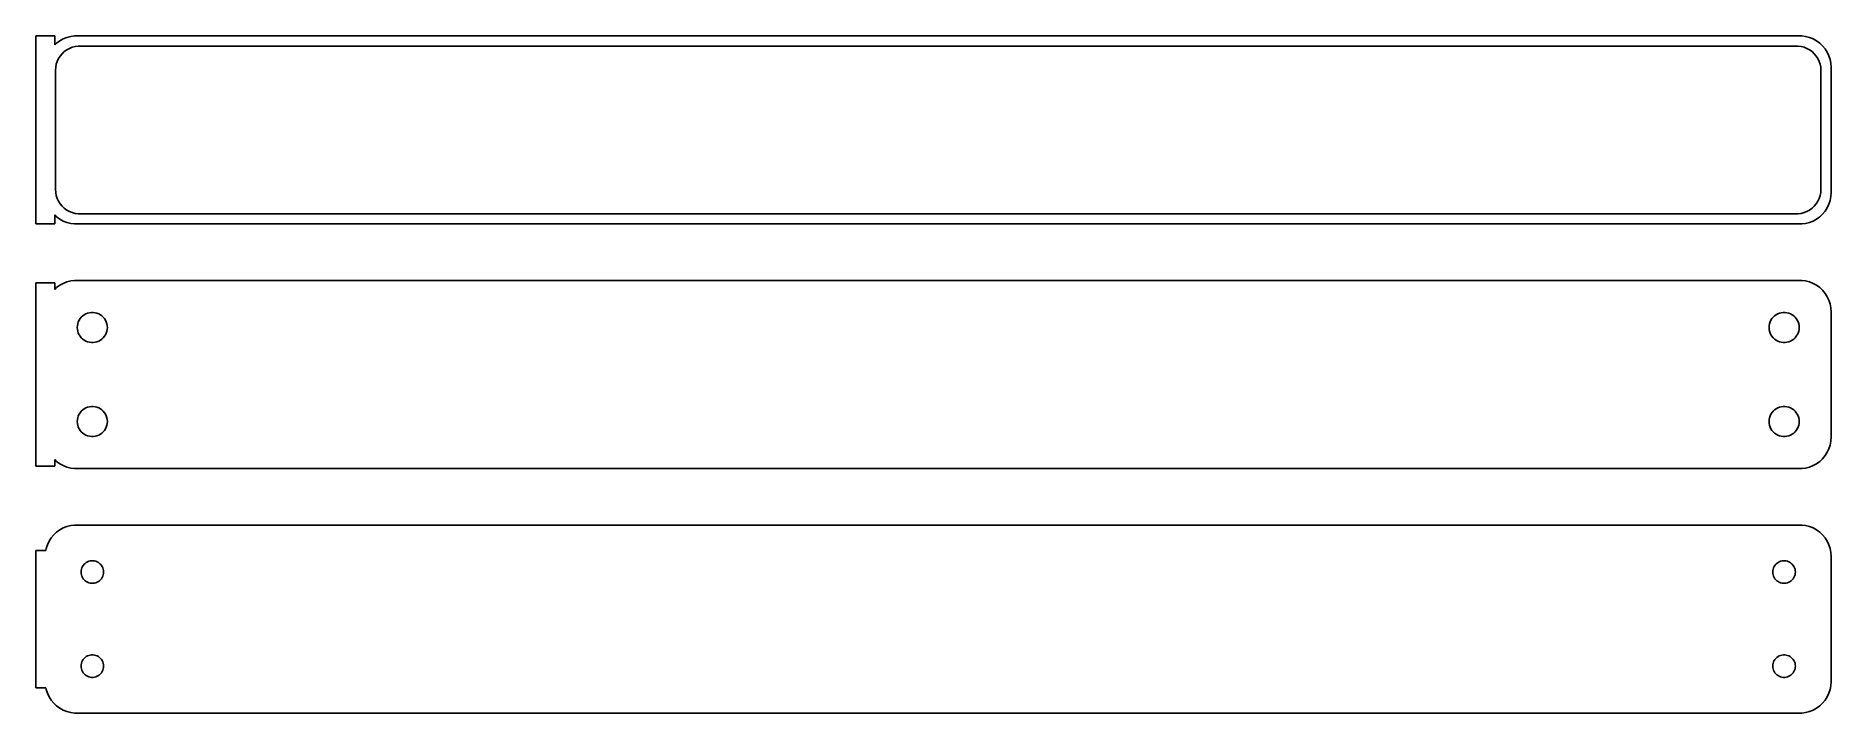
# Model space of a CAD drawing. Header units: metres. Extents: x -144 to 142, y 63 to 171.
import ezdxf

# ---------------------------------------------------------------- set-up
doc = ezdxf.new("R2010")
doc.units = ezdxf.units.M

msp = doc.modelspace()

# ---------------------------------------------------------------- linework, layer by layer
for p, q in [((-141, 170.99), (-144, 170.99)), ((-144, 170.99), (-144, 141.01)), ((-141, 169.559), (-141, 170.99)), ((-140.687, 169.853), (-141, 169.559)), ((-140.179, 170.222), (-140.687, 169.853)), ((-139.629, 170.524), (-140.179, 170.222)), ((-139.045, 170.755), (-139.629, 170.524)), ((-138.437, 170.911), (-139.045, 170.755)), ((-138.649, 169.004), (-138.197, 169.183)), ((-137.814, 170.99), (-138.437, 170.911)), ((-138.197, 169.183), (-137.726, 169.304)), ((137.814, 170.99), (-137.814, 170.99)), ((-137.726, 169.304), (-137.243, 169.365)), ((-137.243, 169.365), (137.243, 169.365)), ((137.243, 169.365), (137.726, 169.304)), ((137.726, 169.304), (138.197, 169.183)), ((138.437, 170.911), (137.814, 170.99)), ((138.197, 169.183), (138.649, 169.004)), ((139.045, 170.755), (138.437, 170.911)), ((139.629, 170.524), (139.045, 170.755)), ((140.179, 170.222), (139.629, 170.524)), ((140.687, 169.853), (140.179, 170.222)), ((141.145, 169.423), (140.687, 169.853)), ((141.545, 168.939), (141.145, 169.423)), ((-140.842, 165.985), (-140.751, 166.463)), ((-140.751, 166.463), (-140.601, 166.926)), ((-140.601, 166.926), (-140.394, 167.366)), ((-140.394, 167.366), (-140.133, 167.776)), ((-140.133, 167.776), (-139.823, 168.151)), ((-139.823, 168.151), (-139.469, 168.484)), ((-139.469, 168.484), (-139.075, 168.77)), ((-139.075, 168.77), (-138.649, 169.004)), ((138.649, 169.004), (139.075, 168.77)), ((139.075, 168.77), (139.469, 168.484)), ((139.469, 168.484), (139.823, 168.151)), ((139.823, 168.151), (140.133, 167.776)), ((140.133, 167.776), (140.394, 167.366)), ((140.394, 167.366), (140.601, 166.926)), ((140.601, 166.926), (140.751, 166.463)), ((140.751, 166.463), (140.842, 165.985)), ((141.882, 168.409), (141.545, 168.939)), ((142.149, 167.841), (141.882, 168.409)), ((142.343, 167.243), (142.149, 167.841)), ((142.461, 166.627), (142.343, 167.243)), ((142.5, 166), (142.461, 166.627)), ((-140.873, 165.5), (-140.842, 165.985)), ((-140.873, 146.5), (-140.873, 165.5)), ((140.842, 165.985), (140.873, 165.5)), ((140.873, 165.5), (140.873, 146.5)), ((142.5, 146), (142.5, 166)), ((-140.842, 146.015), (-140.873, 146.5)), ((140.873, 146.5), (140.842, 146.015)), ((-140.751, 145.537), (-140.842, 146.015)), ((-140.601, 145.074), (-140.751, 145.537)), ((-140.394, 144.634), (-140.601, 145.074)), ((-140.133, 144.224), (-140.394, 144.634)), ((-139.823, 143.849), (-140.133, 144.224)), ((-139.469, 143.516), (-139.823, 143.849)), ((-139.075, 143.23), (-139.469, 143.516)), ((139.469, 143.516), (139.075, 143.23)), ((139.823, 143.849), (139.469, 143.516)), ((140.133, 144.224), (139.823, 143.849)), ((140.394, 144.634), (140.133, 144.224)), ((140.601, 145.074), (140.394, 144.634)), ((140.751, 145.537), (140.601, 145.074)), ((140.842, 146.015), (140.751, 145.537)), ((141.545, 143.061), (141.882, 143.591)), ((141.882, 143.591), (142.149, 144.159)), ((142.149, 144.159), (142.343, 144.757)), ((142.343, 144.757), (142.461, 145.373)), ((142.461, 145.373), (142.5, 146)), ((-144, 141.01), (-141, 141.01)), ((-141, 142.441), (-140.687, 142.147)), ((-141, 141.01), (-141, 142.441)), ((-140.687, 142.147), (-140.179, 141.778)), ((-140.179, 141.778), (-139.629, 141.476)), ((-139.629, 141.476), (-139.045, 141.245)), ((-138.649, 142.996), (-139.075, 143.23)), ((-139.045, 141.245), (-138.437, 141.089)), ((-138.197, 142.817), (-138.649, 142.996)), ((-138.437, 141.089), (-137.814, 141.01)), ((-137.726, 142.696), (-138.197, 142.817)), ((-137.814, 141.01), (137.814, 141.01)), ((-137.243, 142.635), (-137.726, 142.696)), ((137.243, 142.635), (-137.243, 142.635)), ((137.726, 142.696), (137.243, 142.635)), ((138.197, 142.817), (137.726, 142.696)), ((137.814, 141.01), (138.437, 141.089)), ((138.649, 142.996), (138.197, 142.817)), ((138.437, 141.089), (139.045, 141.245)), ((139.075, 143.23), (138.649, 142.996)), ((139.045, 141.245), (139.629, 141.476)), ((139.629, 141.476), (140.179, 141.778)), ((140.179, 141.778), (140.687, 142.147)), ((140.687, 142.147), (141.145, 142.577)), ((141.145, 142.577), (141.545, 143.061)), ((-138.437, 131.911), (-139.045, 131.755)), ((-137.814, 131.99), (-138.437, 131.911)), ((137.814, 131.99), (-137.814, 131.99)), ((138.437, 131.911), (137.814, 131.99)), ((139.045, 131.755), (138.437, 131.911)), ((-141, 131.615), (-144, 131.615)), ((-144, 131.615), (-144, 102.385)), ((-141, 130.559), (-141, 131.615)), ((-140.687, 130.853), (-141, 130.559)), ((-140.179, 131.222), (-140.687, 130.853)), ((-139.629, 131.524), (-140.179, 131.222)), ((-139.045, 131.755), (-139.629, 131.524)), ((139.629, 131.524), (139.045, 131.755)), ((140.179, 131.222), (139.629, 131.524)), ((140.687, 130.853), (140.179, 131.222)), ((141.145, 130.423), (140.687, 130.853)), ((141.545, 129.939), (141.145, 130.423)), ((141.882, 129.409), (141.545, 129.939)), ((142.149, 128.841), (141.882, 129.409)), ((-136.942, 125.911), (-136.75, 126.143)), ((-136.75, 126.143), (-136.53, 126.349)), ((-136.53, 126.349), (-136.286, 126.526)), ((-136.286, 126.526), (-136.022, 126.672)), ((-136.022, 126.672), (-135.742, 126.783)), ((-135.742, 126.783), (-135.45, 126.857)), ((-135.45, 126.857), (-135.151, 126.895)), ((-135.151, 126.895), (-134.849, 126.895)), ((-134.849, 126.895), (-134.55, 126.857)), ((-134.55, 126.857), (-134.258, 126.783)), ((-134.258, 126.783), (-133.978, 126.672)), ((-133.978, 126.672), (-133.714, 126.526)), ((-133.714, 126.526), (-133.47, 126.349)), ((-133.47, 126.349), (-133.25, 126.143)), ((-133.25, 126.143), (-133.058, 125.911)), ((133.058, 125.911), (133.25, 126.143)), ((133.25, 126.143), (133.47, 126.349)), ((133.47, 126.349), (133.714, 126.526)), ((133.714, 126.526), (133.978, 126.672)), ((133.978, 126.672), (134.258, 126.783)), ((134.258, 126.783), (134.55, 126.857)), ((134.55, 126.857), (134.849, 126.895)), ((134.849, 126.895), (135.151, 126.895)), ((135.151, 126.895), (135.45, 126.857)), ((135.45, 126.857), (135.742, 126.783)), ((135.742, 126.783), (136.022, 126.672)), ((136.022, 126.672), (136.286, 126.526)), ((136.286, 126.526), (136.53, 126.349)), ((136.53, 126.349), (136.75, 126.143)), ((136.75, 126.143), (136.942, 125.911)), ((142.343, 128.243), (142.149, 128.841)), ((142.461, 127.627), (142.343, 128.243)), ((142.5, 127), (142.461, 127.627)), ((142.5, 107), (142.5, 127)), ((-137.4, 124.5), (-137.381, 124.801)), ((-137.381, 124.199), (-137.4, 124.5)), ((-137.381, 124.801), (-137.325, 125.097)), ((-137.325, 123.903), (-137.381, 124.199)), ((-137.325, 125.097), (-137.231, 125.383)), ((-137.231, 123.617), (-137.325, 123.903)), ((-137.231, 125.383), (-137.103, 125.656)), ((-137.103, 123.344), (-137.231, 123.617)), ((-137.103, 125.656), (-136.942, 125.911)), ((-136.942, 123.089), (-137.103, 123.344)), ((-133.058, 125.911), (-132.897, 125.656)), ((-132.897, 123.344), (-133.058, 123.089)), ((-132.897, 125.656), (-132.769, 125.383)), ((-132.769, 123.617), (-132.897, 123.344)), ((-132.769, 125.383), (-132.675, 125.097)), ((-132.675, 123.903), (-132.769, 123.617)), ((-132.675, 125.097), (-132.619, 124.801)), ((-132.619, 124.199), (-132.675, 123.903)), ((-132.619, 124.801), (-132.6, 124.5)), ((-132.6, 124.5), (-132.619, 124.199)), ((132.6, 124.5), (132.619, 124.801)), ((132.619, 124.199), (132.6, 124.5)), ((132.619, 124.801), (132.675, 125.097)), ((132.675, 123.903), (132.619, 124.199)), ((132.675, 125.097), (132.769, 125.383)), ((132.769, 123.617), (132.675, 123.903)), ((132.769, 125.383), (132.897, 125.656)), ((132.897, 123.344), (132.769, 123.617)), ((132.897, 125.656), (133.058, 125.911)), ((133.058, 123.089), (132.897, 123.344)), ((136.942, 125.911), (137.103, 125.656)), ((137.103, 123.344), (136.942, 123.089)), ((137.103, 125.656), (137.231, 125.383)), ((137.231, 123.617), (137.103, 123.344)), ((137.231, 125.383), (137.325, 125.097)), ((137.325, 123.903), (137.231, 123.617)), ((137.325, 125.097), (137.381, 124.801)), ((137.381, 124.199), (137.325, 123.903)), ((137.381, 124.801), (137.4, 124.5)), ((137.4, 124.5), (137.381, 124.199)), ((-136.75, 122.857), (-136.942, 123.089)), ((-136.53, 122.651), (-136.75, 122.857)), ((-136.286, 122.474), (-136.53, 122.651)), ((-136.022, 122.328), (-136.286, 122.474)), ((-135.742, 122.217), (-136.022, 122.328)), ((-135.45, 122.143), (-135.742, 122.217)), ((-135.151, 122.105), (-135.45, 122.143)), ((-134.849, 122.105), (-135.151, 122.105)), ((-134.55, 122.143), (-134.849, 122.105)), ((-134.258, 122.217), (-134.55, 122.143)), ((-133.978, 122.328), (-134.258, 122.217)), ((-133.714, 122.474), (-133.978, 122.328)), ((-133.47, 122.651), (-133.714, 122.474)), ((-133.25, 122.857), (-133.47, 122.651)), ((-133.058, 123.089), (-133.25, 122.857)), ((133.25, 122.857), (133.058, 123.089)), ((133.47, 122.651), (133.25, 122.857)), ((133.714, 122.474), (133.47, 122.651)), ((133.978, 122.328), (133.714, 122.474)), ((134.258, 122.217), (133.978, 122.328)), ((134.55, 122.143), (134.258, 122.217)), ((134.849, 122.105), (134.55, 122.143)), ((135.151, 122.105), (134.849, 122.105)), ((135.45, 122.143), (135.151, 122.105)), ((135.742, 122.217), (135.45, 122.143)), ((136.022, 122.328), (135.742, 122.217)), ((136.286, 122.474), (136.022, 122.328)), ((136.53, 122.651), (136.286, 122.474)), ((136.75, 122.857), (136.53, 122.651)), ((136.942, 123.089), (136.75, 122.857)), ((-136.022, 111.672), (-135.742, 111.783)), ((-135.742, 111.783), (-135.45, 111.857)), ((-135.45, 111.857), (-135.151, 111.895)), ((-135.151, 111.895), (-134.849, 111.895)), ((-134.849, 111.895), (-134.55, 111.857)), ((-134.55, 111.857), (-134.258, 111.783)), ((-134.258, 111.783), (-133.978, 111.672)), ((133.978, 111.672), (134.258, 111.783)), ((134.258, 111.783), (134.55, 111.857)), ((134.55, 111.857), (134.849, 111.895)), ((134.849, 111.895), (135.151, 111.895)), ((135.151, 111.895), (135.45, 111.857)), ((135.45, 111.857), (135.742, 111.783)), ((135.742, 111.783), (136.022, 111.672)), ((-137.4, 109.5), (-137.381, 109.801)), ((-137.381, 109.199), (-137.4, 109.5)), ((-137.381, 109.801), (-137.325, 110.097)), ((-137.325, 108.903), (-137.381, 109.199)), ((-137.325, 110.097), (-137.231, 110.383)), ((-137.231, 108.617), (-137.325, 108.903)), ((-137.231, 110.383), (-137.103, 110.656)), ((-137.103, 110.656), (-136.942, 110.911)), ((-136.942, 110.911), (-136.75, 111.143)), ((-136.75, 111.143), (-136.53, 111.349)), ((-136.53, 111.349), (-136.286, 111.526)), ((-136.286, 111.526), (-136.022, 111.672)), ((-133.978, 111.672), (-133.714, 111.526)), ((-133.714, 111.526), (-133.47, 111.349)), ((-133.47, 111.349), (-133.25, 111.143)), ((-133.25, 111.143), (-133.058, 110.911)), ((-133.058, 110.911), (-132.897, 110.656)), ((-132.897, 110.656), (-132.769, 110.383)), ((-132.769, 110.383), (-132.675, 110.097)), ((-132.675, 108.903), (-132.769, 108.617)), ((-132.675, 110.097), (-132.619, 109.801)), ((-132.619, 109.199), (-132.675, 108.903)), ((-132.619, 109.801), (-132.6, 109.5)), ((-132.6, 109.5), (-132.619, 109.199)), ((132.6, 109.5), (132.619, 109.801)), ((132.619, 109.199), (132.6, 109.5)), ((132.619, 109.801), (132.675, 110.097)), ((132.675, 108.903), (132.619, 109.199)), ((132.675, 110.097), (132.769, 110.383)), ((132.769, 108.617), (132.675, 108.903)), ((132.769, 110.383), (132.897, 110.656)), ((132.897, 110.656), (133.058, 110.911)), ((133.058, 110.911), (133.25, 111.143)), ((133.25, 111.143), (133.47, 111.349)), ((133.47, 111.349), (133.714, 111.526)), ((133.714, 111.526), (133.978, 111.672)), ((136.022, 111.672), (136.286, 111.526)), ((136.286, 111.526), (136.53, 111.349)), ((136.53, 111.349), (136.75, 111.143)), ((136.75, 111.143), (136.942, 110.911)), ((136.942, 110.911), (137.103, 110.656)), ((137.103, 110.656), (137.231, 110.383)), ((137.231, 110.383), (137.325, 110.097)), ((137.325, 108.903), (137.231, 108.617)), ((137.325, 110.097), (137.381, 109.801)), ((137.381, 109.199), (137.325, 108.903)), ((137.381, 109.801), (137.4, 109.5)), ((137.4, 109.5), (137.381, 109.199)), ((-137.103, 108.344), (-137.231, 108.617)), ((-136.942, 108.089), (-137.103, 108.344)), ((-136.75, 107.857), (-136.942, 108.089)), ((-136.53, 107.651), (-136.75, 107.857)), ((-136.286, 107.474), (-136.53, 107.651)), ((-136.022, 107.328), (-136.286, 107.474)), ((-135.742, 107.217), (-136.022, 107.328)), ((-135.45, 107.143), (-135.742, 107.217)), ((-135.151, 107.105), (-135.45, 107.143)), ((-134.849, 107.105), (-135.151, 107.105)), ((-134.55, 107.143), (-134.849, 107.105)), ((-134.258, 107.217), (-134.55, 107.143)), ((-133.978, 107.328), (-134.258, 107.217)), ((-133.714, 107.474), (-133.978, 107.328)), ((-133.47, 107.651), (-133.714, 107.474)), ((-133.25, 107.857), (-133.47, 107.651)), ((-133.058, 108.089), (-133.25, 107.857)), ((-132.897, 108.344), (-133.058, 108.089)), ((-132.769, 108.617), (-132.897, 108.344)), ((132.897, 108.344), (132.769, 108.617)), ((133.058, 108.089), (132.897, 108.344)), ((133.25, 107.857), (133.058, 108.089)), ((133.47, 107.651), (133.25, 107.857)), ((133.714, 107.474), (133.47, 107.651)), ((133.978, 107.328), (133.714, 107.474)), ((134.258, 107.217), (133.978, 107.328)), ((134.55, 107.143), (134.258, 107.217)), ((134.849, 107.105), (134.55, 107.143)), ((135.151, 107.105), (134.849, 107.105)), ((135.45, 107.143), (135.151, 107.105)), ((135.742, 107.217), (135.45, 107.143)), ((136.022, 107.328), (135.742, 107.217)), ((136.286, 107.474), (136.022, 107.328)), ((136.53, 107.651), (136.286, 107.474)), ((136.75, 107.857), (136.53, 107.651)), ((136.942, 108.089), (136.75, 107.857)), ((137.103, 108.344), (136.942, 108.089)), ((137.231, 108.617), (137.103, 108.344)), ((142.343, 105.757), (142.461, 106.373)), ((142.461, 106.373), (142.5, 107)), ((-141, 102.385), (-141, 103.441)), ((-141, 103.441), (-140.687, 103.147)), ((-140.687, 103.147), (-140.179, 102.778)), ((140.179, 102.778), (140.687, 103.147)), ((140.687, 103.147), (141.145, 103.577)), ((141.145, 103.577), (141.545, 104.061)), ((141.545, 104.061), (141.882, 104.591)), ((141.882, 104.591), (142.149, 105.159)), ((142.149, 105.159), (142.343, 105.757)), ((-144, 102.385), (-141, 102.385)), ((-140.179, 102.778), (-139.629, 102.476)), ((-139.629, 102.476), (-139.045, 102.245)), ((-139.045, 102.245), (-138.437, 102.089)), ((-138.437, 102.089), (-137.814, 102.01)), ((-137.814, 102.01), (137.814, 102.01)), ((137.814, 102.01), (138.437, 102.089)), ((138.437, 102.089), (139.045, 102.245)), ((139.045, 102.245), (139.629, 102.476)), ((139.629, 102.476), (140.179, 102.778)), ((-140.687, 91.8526), (-141.145, 91.4227)), ((-140.179, 92.2216), (-140.687, 91.8526)), ((-139.629, 92.5241), (-140.179, 92.2216)), ((-139.045, 92.7553), (-139.629, 92.5241)), ((-138.437, 92.9114), (-139.045, 92.7553)), ((-137.814, 92.9901), (-138.437, 92.9114)), ((137.814, 92.9901), (-137.814, 92.9901)), ((138.437, 92.9114), (137.814, 92.9901)), ((139.045, 92.7553), (138.437, 92.9114)), ((139.629, 92.5241), (139.045, 92.7553)), ((140.179, 92.2216), (139.629, 92.5241)), ((140.687, 91.8526), (140.179, 92.2216)), ((141.145, 91.4227), (140.687, 91.8526)), ((-142.4, 88.9442), (-144, 88.9442)), ((-144, 88.9442), (-144, 67.0558)), ((-142.343, 89.2434), (-142.4, 88.9442)), ((-142.149, 89.8406), (-142.343, 89.2434)), ((-141.882, 90.4088), (-142.149, 89.8406)), ((-141.545, 90.9389), (-141.882, 90.4088)), ((-141.145, 91.4227), (-141.545, 90.9389)), ((141.545, 90.9389), (141.145, 91.4227)), ((141.882, 90.4088), (141.545, 90.9389)), ((142.149, 89.8406), (141.882, 90.4088)), ((142.343, 89.2434), (142.149, 89.8406)), ((142.461, 88.6267), (142.343, 89.2434)), ((-136.743, 85.9476), (-136.674, 86.1626)), ((-136.674, 86.1626), (-136.577, 86.3671)), ((-136.577, 86.3671), (-136.456, 86.558)), ((-136.456, 86.558), (-136.312, 86.7322)), ((-136.312, 86.7322), (-136.147, 86.8869)), ((-136.147, 86.8869), (-135.964, 87.0198)), ((-135.964, 87.0198), (-135.766, 87.1287)), ((-135.766, 87.1287), (-135.556, 87.2119)), ((-135.556, 87.2119), (-135.337, 87.2681)), ((-135.337, 87.2681), (-135.113, 87.2964)), ((-135.113, 87.2964), (-134.887, 87.2964)), ((-134.887, 87.2964), (-134.663, 87.2681)), ((-134.663, 87.2681), (-134.444, 87.2119)), ((-134.444, 87.2119), (-134.234, 87.1287)), ((-134.234, 87.1287), (-134.036, 87.0198)), ((-134.036, 87.0198), (-133.853, 86.8869)), ((-133.853, 86.8869), (-133.688, 86.7322)), ((-133.688, 86.7322), (-133.544, 86.558)), ((-133.544, 86.558), (-133.423, 86.3671)), ((-133.423, 86.3671), (-133.326, 86.1626)), ((-133.326, 86.1626), (-133.257, 85.9476)), ((133.257, 85.9476), (133.326, 86.1626)), ((133.326, 86.1626), (133.423, 86.3671)), ((133.423, 86.3671), (133.544, 86.558)), ((133.544, 86.558), (133.688, 86.7322)), ((133.688, 86.7322), (133.853, 86.8869)), ((133.853, 86.8869), (134.036, 87.0198)), ((134.036, 87.0198), (134.234, 87.1287)), ((134.234, 87.1287), (134.444, 87.2119)), ((134.444, 87.2119), (134.663, 87.2681)), ((134.663, 87.2681), (134.887, 87.2964)), ((134.887, 87.2964), (135.113, 87.2964)), ((135.113, 87.2964), (135.337, 87.2681)), ((135.337, 87.2681), (135.556, 87.2119)), ((135.556, 87.2119), (135.766, 87.1287)), ((135.766, 87.1287), (135.964, 87.0198)), ((135.964, 87.0198), (136.147, 86.8869)), ((136.147, 86.8869), (136.312, 86.7322)), ((136.312, 86.7322), (136.456, 86.558)), ((136.456, 86.558), (136.577, 86.3671)), ((136.577, 86.3671), (136.674, 86.1626)), ((136.674, 86.1626), (136.743, 85.9476)), ((142.5, 88), (142.461, 88.6267)), ((142.5, 68), (142.5, 88)), ((-136.8, 85.5), (-136.786, 85.7256)), ((-136.786, 85.2744), (-136.8, 85.5)), ((-136.786, 85.7256), (-136.743, 85.9476)), ((-136.743, 85.0524), (-136.786, 85.2744)), ((-136.674, 84.8374), (-136.743, 85.0524)), ((-136.577, 84.6328), (-136.674, 84.8374)), ((-136.456, 84.442), (-136.577, 84.6328)), ((-136.312, 84.2678), (-136.456, 84.442)), ((-136.147, 84.1131), (-136.312, 84.2678)), ((-135.964, 83.9802), (-136.147, 84.1131)), ((-135.766, 83.8713), (-135.964, 83.9802)), ((-135.556, 83.7881), (-135.766, 83.8713)), ((-135.337, 83.7319), (-135.556, 83.7881)), ((-135.113, 83.7036), (-135.337, 83.7319)), ((-134.887, 83.7036), (-135.113, 83.7036)), ((-134.663, 83.7319), (-134.887, 83.7036)), ((-134.444, 83.7881), (-134.663, 83.7319)), ((-134.234, 83.8713), (-134.444, 83.7881)), ((-134.036, 83.9802), (-134.234, 83.8713)), ((-133.853, 84.1131), (-134.036, 83.9802)), ((-133.688, 84.2678), (-133.853, 84.1131)), ((-133.544, 84.442), (-133.688, 84.2678)), ((-133.423, 84.6328), (-133.544, 84.442)), ((-133.326, 84.8374), (-133.423, 84.6328)), ((-133.257, 85.0524), (-133.326, 84.8374)), ((-133.257, 85.9476), (-133.214, 85.7256)), ((-133.214, 85.2744), (-133.257, 85.0524)), ((-133.214, 85.7256), (-133.2, 85.5)), ((-133.2, 85.5), (-133.214, 85.2744)), ((133.2, 85.5), (133.214, 85.7256)), ((133.214, 85.2744), (133.2, 85.5)), ((133.214, 85.7256), (133.257, 85.9476)), ((133.257, 85.0524), (133.214, 85.2744)), ((133.326, 84.8374), (133.257, 85.0524)), ((133.423, 84.6328), (133.326, 84.8374)), ((133.544, 84.442), (133.423, 84.6328)), ((133.688, 84.2678), (133.544, 84.442)), ((133.853, 84.1131), (133.688, 84.2678)), ((134.036, 83.9802), (133.853, 84.1131)), ((134.234, 83.8713), (134.036, 83.9802)), ((134.444, 83.7881), (134.234, 83.8713)), ((134.663, 83.7319), (134.444, 83.7881)), ((134.887, 83.7036), (134.663, 83.7319)), ((135.113, 83.7036), (134.887, 83.7036)), ((135.337, 83.7319), (135.113, 83.7036)), ((135.556, 83.7881), (135.337, 83.7319)), ((135.766, 83.8713), (135.556, 83.7881)), ((135.964, 83.9802), (135.766, 83.8713)), ((136.147, 84.1131), (135.964, 83.9802)), ((136.312, 84.2678), (136.147, 84.1131)), ((136.456, 84.442), (136.312, 84.2678)), ((136.577, 84.6328), (136.456, 84.442)), ((136.674, 84.8374), (136.577, 84.6328)), ((136.743, 85.0524), (136.674, 84.8374)), ((136.743, 85.9476), (136.786, 85.7256)), ((136.786, 85.2744), (136.743, 85.0524)), ((136.786, 85.7256), (136.8, 85.5)), ((136.8, 85.5), (136.786, 85.2744)), ((-136.456, 71.558), (-136.312, 71.7322)), ((-136.312, 71.7322), (-136.147, 71.8869)), ((-136.147, 71.8869), (-135.964, 72.0198)), ((-135.964, 72.0198), (-135.766, 72.1287)), ((-135.766, 72.1287), (-135.556, 72.2119)), ((-135.556, 72.2119), (-135.337, 72.2681)), ((-135.337, 72.2681), (-135.113, 72.2964)), ((-135.113, 72.2964), (-134.887, 72.2964)), ((-134.887, 72.2964), (-134.663, 72.2681)), ((-134.663, 72.2681), (-134.444, 72.2119)), ((-134.444, 72.2119), (-134.234, 72.1287)), ((-134.234, 72.1287), (-134.036, 72.0198)), ((-134.036, 72.0198), (-133.853, 71.8869)), ((-133.853, 71.8869), (-133.688, 71.7322)), ((-133.688, 71.7322), (-133.544, 71.558)), ((133.544, 71.558), (133.688, 71.7322)), ((133.688, 71.7322), (133.853, 71.8869)), ((133.853, 71.8869), (134.036, 72.0198)), ((134.036, 72.0198), (134.234, 72.1287)), ((134.234, 72.1287), (134.444, 72.2119)), ((134.444, 72.2119), (134.663, 72.2681)), ((134.663, 72.2681), (134.887, 72.2964)), ((134.887, 72.2964), (135.113, 72.2964)), ((135.113, 72.2964), (135.337, 72.2681)), ((135.337, 72.2681), (135.556, 72.2119)), ((135.556, 72.2119), (135.766, 72.1287)), ((135.766, 72.1287), (135.964, 72.0198)), ((135.964, 72.0198), (136.147, 71.8869)), ((136.147, 71.8869), (136.312, 71.7322)), ((136.312, 71.7322), (136.456, 71.558)), ((-136.8, 70.5), (-136.786, 70.7256)), ((-136.786, 70.2744), (-136.8, 70.5)), ((-136.786, 70.7256), (-136.743, 70.9476)), ((-136.743, 70.0524), (-136.786, 70.2744)), ((-136.743, 70.9476), (-136.674, 71.1626)), ((-136.674, 69.8374), (-136.743, 70.0524)), ((-136.674, 71.1626), (-136.577, 71.3672)), ((-136.577, 69.6329), (-136.674, 69.8374)), ((-136.577, 71.3672), (-136.456, 71.558)), ((-136.456, 69.442), (-136.577, 69.6329)), ((-136.312, 69.2678), (-136.456, 69.442)), ((-136.147, 69.1131), (-136.312, 69.2678)), ((-135.964, 68.9802), (-136.147, 69.1131)), ((-135.766, 68.8713), (-135.964, 68.9802)), ((-135.556, 68.7881), (-135.766, 68.8713)), ((-135.337, 68.7319), (-135.556, 68.7881)), ((-134.444, 68.7881), (-134.663, 68.7319)), ((-134.234, 68.8713), (-134.444, 68.7881)), ((-134.036, 68.9802), (-134.234, 68.8713)), ((-133.853, 69.1131), (-134.036, 68.9802)), ((-133.688, 69.2678), (-133.853, 69.1131)), ((-133.544, 69.442), (-133.688, 69.2678)), ((-133.544, 71.558), (-133.423, 71.3672)), ((-133.423, 69.6329), (-133.544, 69.442)), ((-133.423, 71.3672), (-133.326, 71.1626)), ((-133.326, 69.8374), (-133.423, 69.6329)), ((-133.326, 71.1626), (-133.257, 70.9476)), ((-133.257, 70.0524), (-133.326, 69.8374)), ((-133.257, 70.9476), (-133.214, 70.7256)), ((-133.214, 70.2744), (-133.257, 70.0524)), ((-133.214, 70.7256), (-133.2, 70.5)), ((-133.2, 70.5), (-133.214, 70.2744)), ((133.2, 70.5), (133.214, 70.7256)), ((133.214, 70.2744), (133.2, 70.5)), ((133.214, 70.7256), (133.257, 70.9476)), ((133.257, 70.0524), (133.214, 70.2744)), ((133.257, 70.9476), (133.326, 71.1626)), ((133.326, 69.8374), (133.257, 70.0524)), ((133.326, 71.1626), (133.423, 71.3672)), ((133.423, 69.6329), (133.326, 69.8374)), ((133.423, 71.3672), (133.544, 71.558)), ((133.544, 69.442), (133.423, 69.6329)), ((133.688, 69.2678), (133.544, 69.442)), ((133.853, 69.1131), (133.688, 69.2678)), ((134.036, 68.9802), (133.853, 69.1131)), ((134.234, 68.8713), (134.036, 68.9802)), ((134.444, 68.7881), (134.234, 68.8713)), ((134.663, 68.7319), (134.444, 68.7881)), ((135.556, 68.7881), (135.337, 68.7319)), ((135.766, 68.8713), (135.556, 68.7881)), ((135.964, 68.9802), (135.766, 68.8713)), ((136.147, 69.1131), (135.964, 68.9802)), ((136.312, 69.2678), (136.147, 69.1131)), ((136.456, 69.442), (136.312, 69.2678)), ((136.456, 71.558), (136.577, 71.3672)), ((136.577, 69.6329), (136.456, 69.442)), ((136.577, 71.3672), (136.674, 71.1626)), ((136.674, 69.8374), (136.577, 69.6329)), ((136.674, 71.1626), (136.743, 70.9476)), ((136.743, 70.0524), (136.674, 69.8374)), ((136.743, 70.9476), (136.786, 70.7256)), ((136.786, 70.2744), (136.743, 70.0524)), ((136.786, 70.7256), (136.8, 70.5)), ((136.8, 70.5), (136.786, 70.2744)), ((-144, 67.0558), (-142.4, 67.0558)), ((-142.4, 67.0558), (-142.343, 66.7566)), ((-142.343, 66.7566), (-142.149, 66.1594)), ((-142.149, 66.1594), (-141.882, 65.5912)), ((-135.113, 68.7036), (-135.337, 68.7319)), ((-134.887, 68.7036), (-135.113, 68.7036)), ((-134.663, 68.7319), (-134.887, 68.7036)), ((134.887, 68.7036), (134.663, 68.7319)), ((135.113, 68.7036), (134.887, 68.7036)), ((135.337, 68.7319), (135.113, 68.7036)), ((141.882, 65.5912), (142.149, 66.1594)), ((142.149, 66.1594), (142.343, 66.7566)), ((142.343, 66.7566), (142.461, 67.3733)), ((142.461, 67.3733), (142.5, 68)), ((-141.882, 65.5912), (-141.545, 65.0611)), ((-141.545, 65.0611), (-141.145, 64.5773)), ((-141.145, 64.5773), (-140.687, 64.1474)), ((-140.687, 64.1474), (-140.179, 63.7784)), ((-140.179, 63.7784), (-139.629, 63.4759)), ((-139.629, 63.4759), (-139.045, 63.2447)), ((-139.045, 63.2447), (-138.437, 63.0886)), ((-138.437, 63.0886), (-137.814, 63.0099)), ((137.814, 63.0099), (138.437, 63.0886)), ((138.437, 63.0886), (139.045, 63.2447)), ((139.045, 63.2447), (139.629, 63.4759)), ((139.629, 63.4759), (140.179, 63.7784)), ((140.179, 63.7784), (140.687, 64.1474)), ((140.687, 64.1474), (141.145, 64.5773)), ((141.145, 64.5773), (141.545, 65.0611)), ((141.545, 65.0611), (141.882, 65.5912)), ((-137.814, 63.0099), (137.814, 63.0099))]:
    msp.add_line(p, q)

doc.saveas('drawing.dxf')
